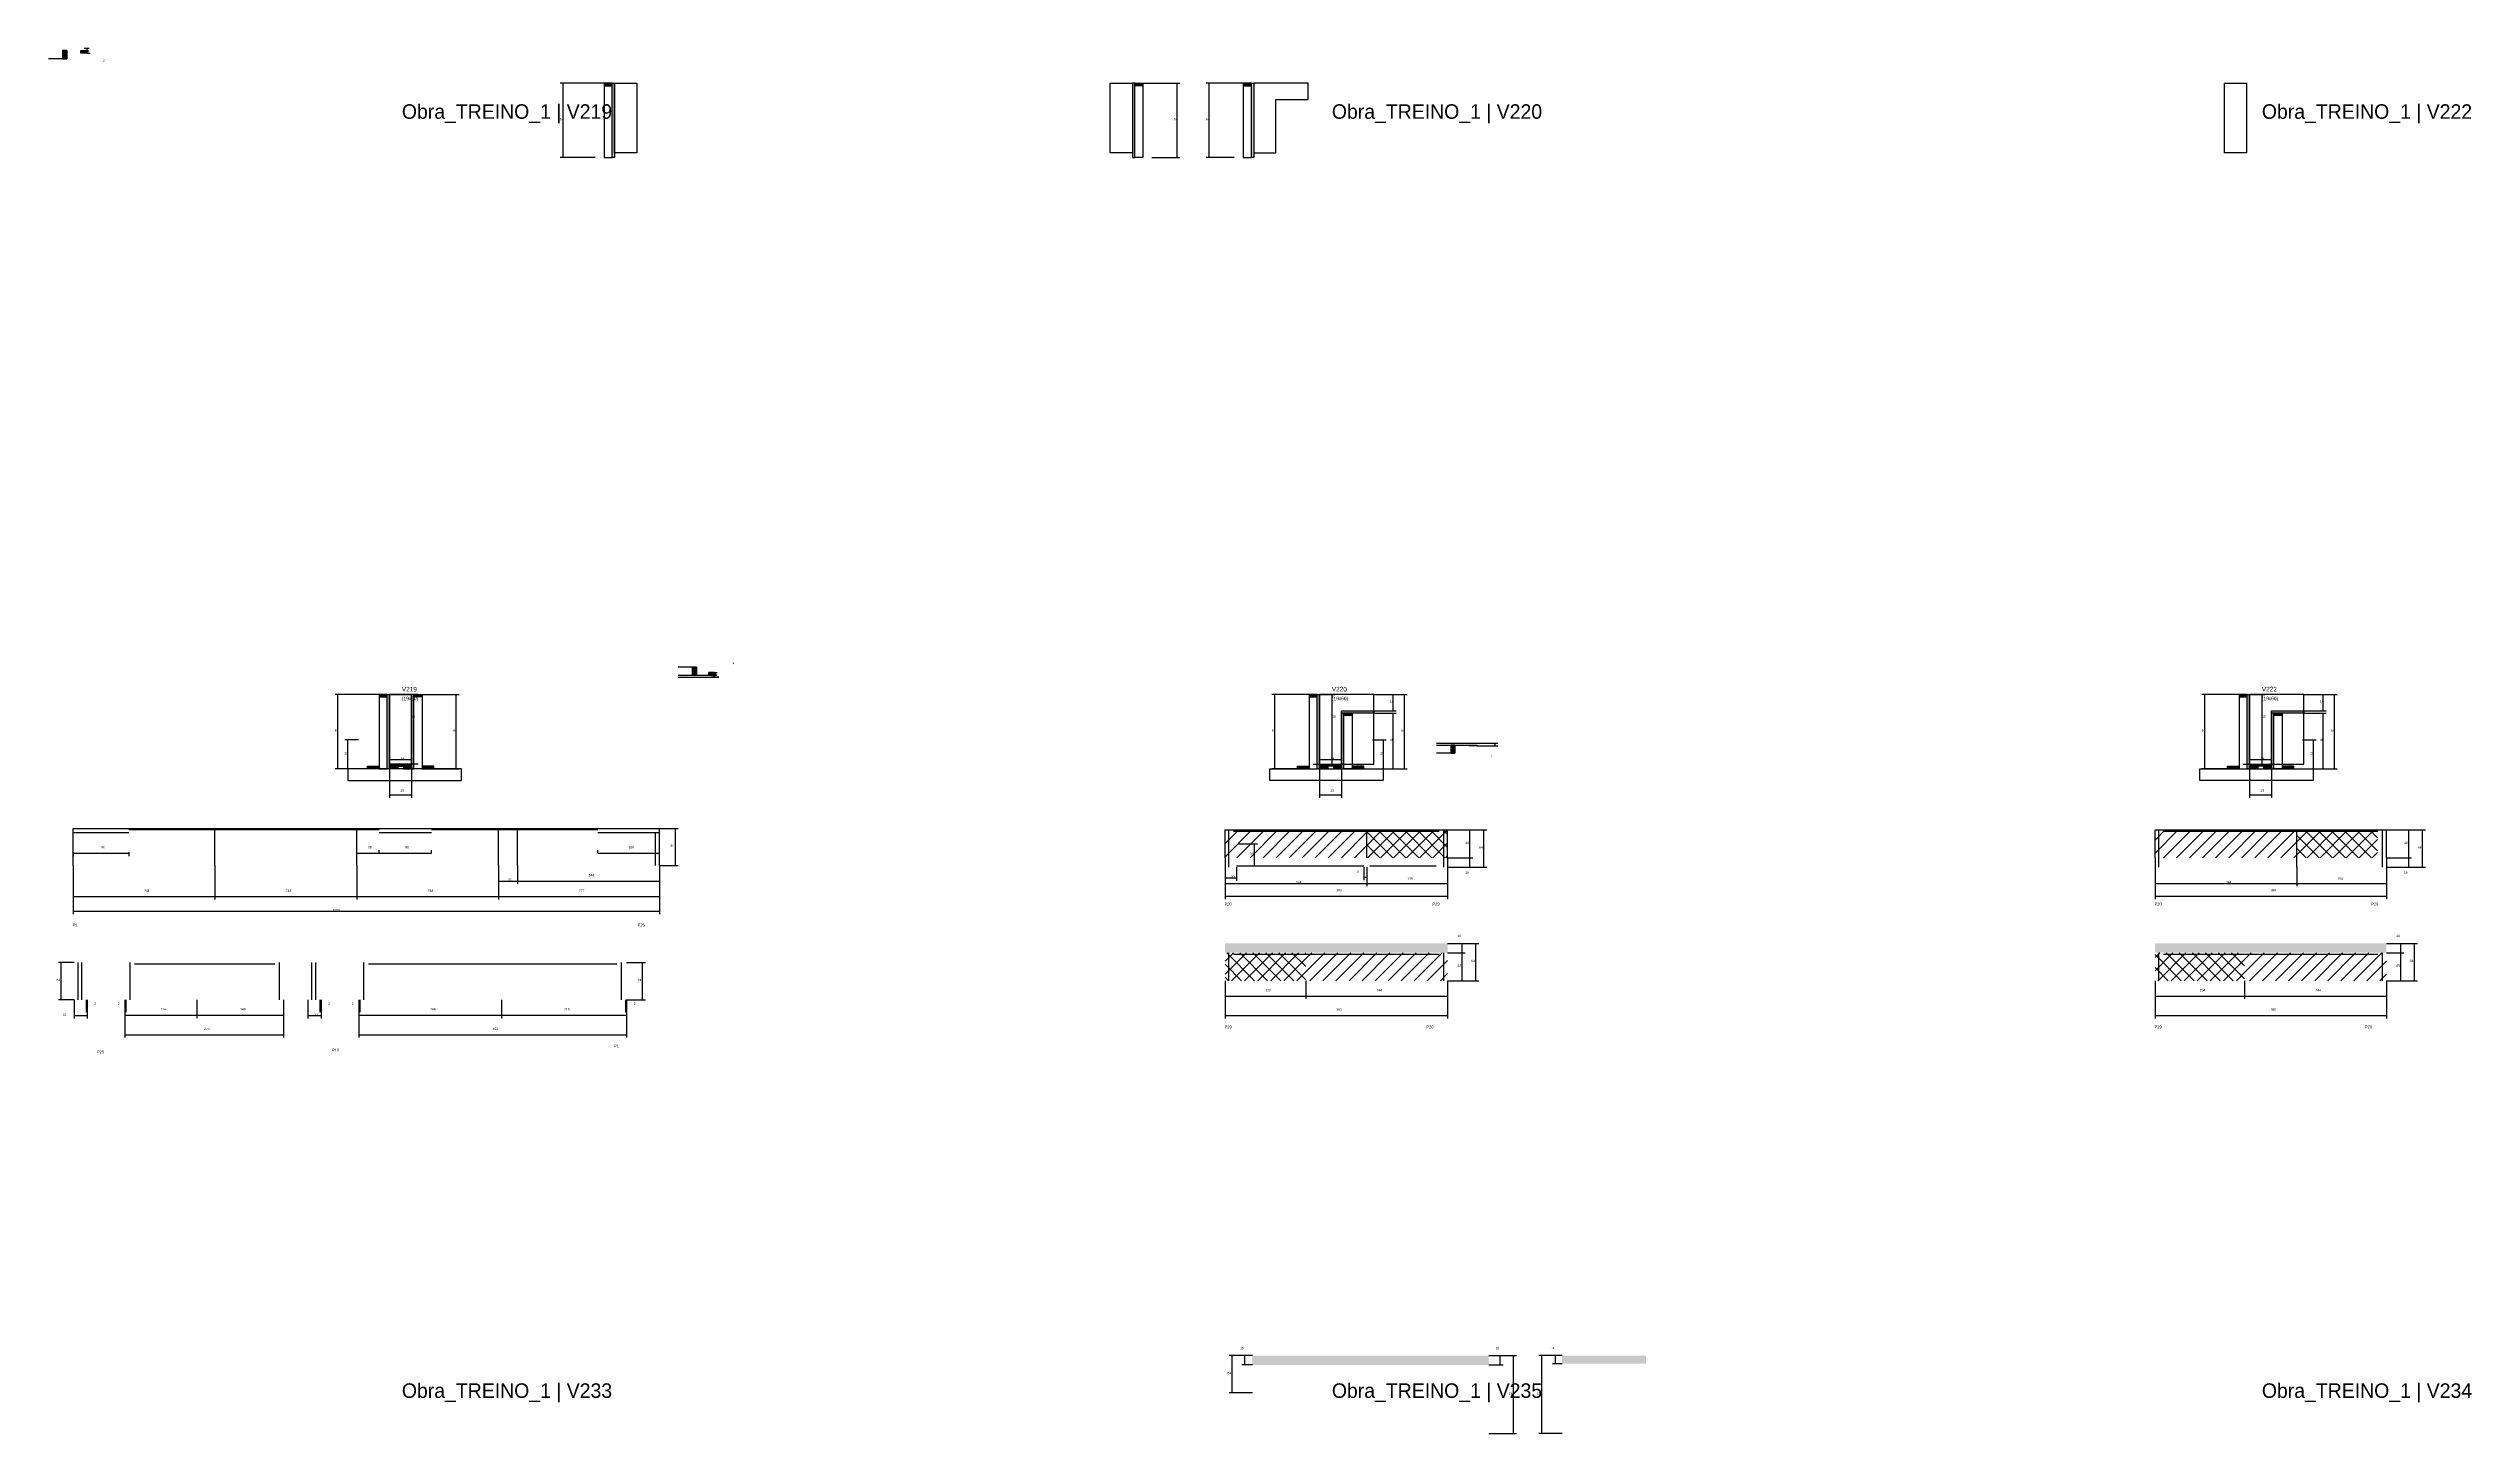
# Model space of a CAD drawing. Header units: metres. Extents: x -65046 to 21926, y -45195 to 1016.
# Drawn here: x 2592 to 6761, y -16671 to -14289 of the extents above; entities that cross this region are included whole.
import ezdxf

# ---------------------------------------------------------------- set-up
doc = ezdxf.new("R2010")
doc.units = ezdxf.units.M
for name, color, linetype in [('CONCRETO', 251, 'Continuous'), ('COTA', 241, 'Continuous'), ('Hachura', 253, 'Continuous'), ('LABEL_ID', 3, 'Continuous'), ('Madeira', 126, 'Continuous'), ('NOMENCLATURA', 7, 'Continuous'), ('Painéis', 200, 'Continuous'), ('REAPROVEITAMENTO', 251, 'Continuous'), ('SARR_2.2x7', 40, 'Continuous'), ('Texto Seção', 7, 'Continuous')]:
    doc.layers.add(name, color=color, linetype=linetype)

msp = doc.modelspace()

# ---------------------------------------------------------------- hatches: boundary and pattern name
at = {"layer": 'COTA'}
h = msp.add_hatch(dxfattribs=at)
h.set_pattern_fill('AR-CONC', scale=0.03)
h.paths.add_polyline_path([(4999.2, -15844.4), (4999.2, -15828.4), (4999.2, -15828.4), (4616.2, -15828.4), (4616.2, -15828.4), (4616.2, -15844.4), (4616.2, -15844.4), (4999.2, -15844.4)])
h = msp.add_hatch(dxfattribs=at)
h.set_pattern_fill('AR-CONC', scale=0.03)
h.paths.add_polyline_path([(6614.2, -15844.4), (6614.2, -15828.4), (6614.2, -15828.4), (6216.2, -15828.4), (6216.2, -15828.4), (6216.2, -15844.4), (6216.2, -15844.4), (6614.2, -15844.4)])
h = msp.add_hatch(dxfattribs=at)
h.set_pattern_fill('AR-CONC', scale=0.03)
h.paths.add_polyline_path([(5069.8, -16553.3), (5069.8, -16537.3), (5069.8, -16537.3), (4663.3, -16537.3), (4663.3, -16537.3), (4663.3, -16553.3), (4663.3, -16553.3), (5069.8, -16553.3)])
h = msp.add_hatch(dxfattribs=at)
h.set_pattern_fill('AR-CONC', scale=0.03)
h.paths.add_polyline_path([(5340.2, -16551.3), (5340.2, -16537.3), (5340.2, -16537.3), (5196.2, -16537.3), (5196.2, -16537.3), (5196.2, -16551.3), (5196.2, -16551.3), (5340.2, -16551.3)])
at = {"layer": 'Hachura'}
h = msp.add_hatch(dxfattribs=at)
h.set_pattern_fill('ANSI31', scale=0.5)
h.paths.add_polyline_path([(2623.4, -14292.6), (2616.4, -14292.6), (2616.4, -14306.6), (2623.4, -14306.6)])
h = msp.add_hatch(dxfattribs=at)
h.set_pattern_fill('ANSI31', scale=0.5)
h.paths.add_polyline_path([(2660.4, -14292.6), (2658.6, -14297), (2658.6, -14297), (2647.8, -14297), (2647.8, -14297), (2647.8, -14292.6), (2647.8, -14292.6), (2660.4, -14292.6)])
h = msp.add_hatch(dxfattribs=at)
h.set_pattern_fill('ANSI31', scale=0.5)
h.paths.add_polyline_path([(3562, -14353), (3562, -14348.6), (3562, -14348.6), (3548, -14348.6), (3548, -14348.6), (3548, -14353), (3548, -14353), (3562, -14353)])
h = msp.add_hatch(color=8, dxfattribs=at)
h.dxf.hatch_style = 1
h.paths.add_polyline_path([(3562, -14348.6), (3566, -14348.6), (3566, -14348.6), (3566, -14476.6), (3566, -14476.6), (3562, -14476.6), (3562, -14476.6), (3562, -14348.6)])
h = msp.add_hatch(color=8, dxfattribs=at)
h.dxf.hatch_style = 1
h.paths.add_polyline_path([(4460.8, -14348.6), (4456.8, -14348.6), (4456.8, -14348.6), (4456.8, -14476.6), (4456.8, -14476.6), (4460.8, -14476.6), (4460.8, -14476.6), (4460.8, -14348.6)])
h = msp.add_hatch(dxfattribs=at)
h.set_pattern_fill('ANSI31', scale=0.5)
h.paths.add_polyline_path([(4460.8, -14353), (4460.8, -14348.6), (4460.8, -14348.6), (4474.8, -14348.6), (4474.8, -14348.6), (4474.8, -14353), (4474.8, -14353), (4460.8, -14353)])
h = msp.add_hatch(dxfattribs=at)
h.set_pattern_fill('ANSI31', scale=0.5)
h.paths.add_polyline_path([(4661.7, -14353), (4661.7, -14348.6), (4661.7, -14348.6), (4647.7, -14348.6), (4647.7, -14348.6), (4647.7, -14353), (4647.7, -14353), (4661.7, -14353)])
h = msp.add_hatch(color=8, dxfattribs=at)
h.dxf.hatch_style = 1
h.paths.add_polyline_path([(4661.7, -14348.6), (4665.7, -14348.6), (4665.7, -14348.6), (4665.7, -14476.6), (4665.7, -14476.6), (4661.7, -14476.6), (4661.7, -14476.6), (4661.7, -14348.6)])
h = msp.add_hatch(dxfattribs=at)
h.set_pattern_fill('ANSI31', scale=0.5)
h.paths.add_polyline_path([(3706.8, -15366.9), (3699.8, -15366.9), (3699.8, -15352.9), (3706.8, -15352.9)])
h = msp.add_hatch(dxfattribs=at)
h.set_pattern_fill('ANSI31', scale=0.5)
h.paths.add_polyline_path([(3741.8, -15366.9), (3737.6, -15362.5), (3737.6, -15362.5), (3727.7, -15362.5), (3727.7, -15362.5), (3727.7, -15366.9), (3727.7, -15366.9), (3741.8, -15366.9)])
h = msp.add_hatch(dxfattribs=at)
h.set_pattern_fill('ANSI31', scale=0.5)
h.paths.add_polyline_path([(3174.8, -15404.4), (3174.8, -15400), (3174.8, -15400), (3160.8, -15400), (3160.8, -15400), (3160.8, -15404.4), (3160.8, -15404.4), (3174.8, -15404.4)])
h = msp.add_hatch(color=8, dxfattribs=at)
h.dxf.hatch_style = 1
h.paths.add_polyline_path([(3174.8, -15400), (3178.8, -15400), (3178.8, -15400), (3178.8, -15528), (3178.8, -15528), (3174.8, -15528), (3174.8, -15528), (3174.8, -15400)])
h = msp.add_hatch(color=8, dxfattribs=at)
h.dxf.hatch_style = 1
h.paths.add_polyline_path([(3220.8, -15400), (3216.8, -15400), (3216.8, -15400), (3216.8, -15528), (3216.8, -15528), (3220.8, -15528), (3220.8, -15528), (3220.8, -15400)])
h = msp.add_hatch(dxfattribs=at)
h.set_pattern_fill('ANSI31', scale=0.5)
h.paths.add_polyline_path([(3220.8, -15404.4), (3220.8, -15400), (3220.8, -15400), (3234.8, -15400), (3234.8, -15400), (3234.8, -15404.4), (3234.8, -15404.4), (3220.8, -15404.4)])
h = msp.add_hatch(dxfattribs=at)
h.set_pattern_fill('ANSI31', scale=0.5)
h.paths.add_polyline_path([(4774.8, -15404.4), (4774.8, -15400), (4774.8, -15400), (4760.8, -15400), (4760.8, -15400), (4760.8, -15404.4), (4760.8, -15404.4), (4774.8, -15404.4)])
h = msp.add_hatch(color=8, dxfattribs=at)
h.dxf.hatch_style = 1
h.paths.add_polyline_path([(4774.8, -15400), (4778.8, -15400), (4778.8, -15400), (4778.8, -15528), (4778.8, -15528), (4774.8, -15528), (4774.8, -15528), (4774.8, -15400)])
h = msp.add_hatch(dxfattribs=at)
h.set_pattern_fill('ANSI31', scale=0.5)
h.paths.add_polyline_path([(6374.8, -15404.4), (6374.8, -15400), (6374.8, -15400), (6360.8, -15400), (6360.8, -15400), (6360.8, -15404.4), (6360.8, -15404.4), (6374.8, -15404.4)])
h = msp.add_hatch(color=8, dxfattribs=at)
h.dxf.hatch_style = 1
h.paths.add_polyline_path([(6374.8, -15400), (6378.8, -15400), (6378.8, -15400), (6378.8, -15528), (6378.8, -15528), (6374.8, -15528), (6374.8, -15528), (6374.8, -15400)])
h = msp.add_hatch(color=8, dxfattribs=at)
h.dxf.hatch_style = 1
h.paths.add_polyline_path([(4820.8, -15428), (4816.8, -15428), (4816.8, -15428), (4816.8, -15528), (4816.8, -15528), (4820.8, -15528), (4820.8, -15528), (4820.8, -15428)])
h = msp.add_hatch(color=8, dxfattribs=at)
h.dxf.hatch_style = 1
h.paths.add_polyline_path([(4816.8, -15432), (4816.8, -15428), (4816.8, -15428), (4872.4, -15428), (4872.4, -15428), (4872.4, -15432), (4872.4, -15432), (4816.8, -15432)])
h = msp.add_hatch(dxfattribs=at)
h.set_pattern_fill('ANSI31', scale=0.5)
h.paths.add_polyline_path([(4820.8, -15436.4), (4820.8, -15432), (4820.8, -15432), (4834.8, -15432), (4834.8, -15432), (4834.8, -15436.4), (4834.8, -15436.4), (4820.8, -15436.4)])
h = msp.add_hatch(color=8, dxfattribs=at)
h.dxf.hatch_style = 1
h.paths.add_polyline_path([(6420.8, -15428), (6416.8, -15428), (6416.8, -15428), (6416.8, -15528), (6416.8, -15528), (6420.8, -15528), (6420.8, -15528), (6420.8, -15428)])
h = msp.add_hatch(color=8, dxfattribs=at)
h.dxf.hatch_style = 1
h.paths.add_polyline_path([(6416.8, -15432), (6416.8, -15428), (6416.8, -15428), (6472.4, -15428), (6472.4, -15428), (6472.4, -15432), (6472.4, -15432), (6416.8, -15432)])
h = msp.add_hatch(dxfattribs=at)
h.set_pattern_fill('ANSI31', scale=0.5)
h.paths.add_polyline_path([(6420.8, -15436.4), (6420.8, -15432), (6420.8, -15432), (6434.8, -15432), (6434.8, -15432), (6434.8, -15436.4), (6434.8, -15436.4), (6420.8, -15436.4)])
h = msp.add_hatch(dxfattribs=at)
h.set_pattern_fill('ANSI31', scale=0.5)
h.paths.add_polyline_path([(5011.5, -15487.3), (5004.5, -15487.3), (5004.5, -15501.3), (5011.5, -15501.3)])
h = msp.add_hatch(dxfattribs=at)
h.set_pattern_fill('ANSI31', scale=0.5)
h.paths.add_polyline_path([(5035.9, -15487.3), (5035.9, -15488.7), (5035.9, -15488.7), (5049.8, -15488.7), (5049.8, -15488.7), (5049.8, -15487.3), (5049.8, -15487.3), (5035.9, -15487.3)])
h = msp.add_hatch(dxfattribs=at)
h.set_pattern_fill('ANSI31', scale=0.5)
h.paths.add_polyline_path([(3140.8, -15528), (3140.8, -15523.6), (3140.8, -15523.6), (3160.8, -15523.6), (3160.8, -15523.6), (3160.8, -15528), (3160.8, -15528), (3140.8, -15528)])
h = msp.add_hatch(color=8, dxfattribs=at)
h.dxf.hatch_style = 1
h.paths.add_polyline_path([(3216.8, -15523.6), (3216.8, -15520), (3216.8, -15520), (3178.8, -15520), (3178.8, -15520), (3178.8, -15523.6), (3178.8, -15523.6), (3216.8, -15523.6)])
h = msp.add_hatch(dxfattribs=at)
h.set_pattern_fill('ANSI31', scale=0.5)
h.paths.add_polyline_path([(3178.8, -15528), (3178.8, -15523.6), (3178.8, -15523.6), (3192.8, -15523.6), (3192.8, -15523.6), (3192.8, -15528), (3192.8, -15528), (3178.8, -15528)])
h = msp.add_hatch(dxfattribs=at)
h.set_pattern_fill('ANSI31', scale=0.5)
h.paths.add_polyline_path([(3216.8, -15528), (3216.8, -15523.6), (3216.8, -15523.6), (3202.8, -15523.6), (3202.8, -15523.6), (3202.8, -15528), (3202.8, -15528), (3216.8, -15528)])
h = msp.add_hatch(dxfattribs=at)
h.set_pattern_fill('ANSI31', scale=0.5)
h.paths.add_polyline_path([(3254.8, -15528), (3254.8, -15523.6), (3254.8, -15523.6), (3234.8, -15523.6), (3234.8, -15523.6), (3234.8, -15528), (3234.8, -15528), (3254.8, -15528)])
h = msp.add_hatch(dxfattribs=at)
h.set_pattern_fill('ANSI31', scale=0.5)
h.paths.add_polyline_path([(4740.8, -15528), (4740.8, -15523.6), (4740.8, -15523.6), (4760.8, -15523.6), (4760.8, -15523.6), (4760.8, -15528), (4760.8, -15528), (4740.8, -15528)])
h = msp.add_hatch(color=8, dxfattribs=at)
h.dxf.hatch_style = 1
h.paths.add_polyline_path([(4778.8, -15523.6), (4778.8, -15520), (4778.8, -15520), (4816.8, -15520), (4816.8, -15520), (4816.8, -15523.6), (4816.8, -15523.6), (4778.8, -15523.6)])
h = msp.add_hatch(dxfattribs=at)
h.set_pattern_fill('ANSI31', scale=0.5)
h.paths.add_polyline_path([(4778.8, -15528), (4778.8, -15523.6), (4778.8, -15523.6), (4792.8, -15523.6), (4792.8, -15523.6), (4792.8, -15528), (4792.8, -15528), (4778.8, -15528)])
h = msp.add_hatch(dxfattribs=at)
h.set_pattern_fill('ANSI31', scale=0.5)
h.paths.add_polyline_path([(4816.8, -15528), (4816.8, -15523.6), (4816.8, -15523.6), (4802.8, -15523.6), (4802.8, -15523.6), (4802.8, -15528), (4802.8, -15528), (4816.8, -15528)])
h = msp.add_hatch(dxfattribs=at)
h.set_pattern_fill('ANSI31', scale=0.5)
h.paths.add_polyline_path([(4854.8, -15528), (4854.8, -15523.6), (4854.8, -15523.6), (4834.8, -15523.6), (4834.8, -15523.6), (4834.8, -15528), (4834.8, -15528), (4854.8, -15528)])
h = msp.add_hatch(dxfattribs=at)
h.set_pattern_fill('ANSI31', scale=0.5)
h.paths.add_polyline_path([(6340.8, -15528), (6340.8, -15523.6), (6340.8, -15523.6), (6360.8, -15523.6), (6360.8, -15523.6), (6360.8, -15528), (6360.8, -15528), (6340.8, -15528)])
h = msp.add_hatch(color=8, dxfattribs=at)
h.dxf.hatch_style = 1
h.paths.add_polyline_path([(6378.8, -15523.6), (6378.8, -15520), (6378.8, -15520), (6416.8, -15520), (6416.8, -15520), (6416.8, -15523.6), (6416.8, -15523.6), (6378.8, -15523.6)])
h = msp.add_hatch(dxfattribs=at)
h.set_pattern_fill('ANSI31', scale=0.5)
h.paths.add_polyline_path([(6378.8, -15528), (6378.8, -15523.6), (6378.8, -15523.6), (6392.8, -15523.6), (6392.8, -15523.6), (6392.8, -15528), (6392.8, -15528), (6378.8, -15528)])
h = msp.add_hatch(dxfattribs=at)
h.set_pattern_fill('ANSI31', scale=0.5)
h.paths.add_polyline_path([(6416.8, -15528), (6416.8, -15523.6), (6416.8, -15523.6), (6402.8, -15523.6), (6402.8, -15523.6), (6402.8, -15528), (6402.8, -15528), (6416.8, -15528)])
h = msp.add_hatch(dxfattribs=at)
h.set_pattern_fill('ANSI31', scale=0.5)
h.paths.add_polyline_path([(6454.8, -15528), (6454.8, -15523.6), (6454.8, -15523.6), (6434.8, -15523.6), (6434.8, -15523.6), (6434.8, -15528), (6434.8, -15528), (6454.8, -15528)])
at = {"layer": 'REAPROVEITAMENTO'}
h = msp.add_hatch(dxfattribs=at)
h.set_pattern_fill('ANSI31', scale=5)
h.paths.add_polyline_path([(4860.2, -15633.1), (4616.2, -15633.1), (4616.2, -15633.1), (4616.2, -15681.1), (4616.2, -15681.1), (4860.2, -15681.1), (4860.2, -15681.1), (4860.2, -15633.1)])
h = msp.add_hatch(dxfattribs=at)
h.set_pattern_fill('ANSI37', scale=5)
h.paths.add_polyline_path([(4999.2, -15633.1), (4860.2, -15633.1), (4860.2, -15633.1), (4860.2, -15681.1), (4860.2, -15681.1), (4999.2, -15681.1), (4999.2, -15681.1), (4999.2, -15633.1)])
h = msp.add_hatch(dxfattribs=at)
h.set_pattern_fill('ANSI31', scale=5)
h.paths.add_polyline_path([(6460.2, -15633.1), (6216.2, -15633.1), (6216.2, -15633.1), (6216.2, -15681.1), (6216.2, -15681.1), (6460.2, -15681.1), (6460.2, -15681.1), (6460.2, -15633.1)])
h = msp.add_hatch(dxfattribs=at)
h.set_pattern_fill('ANSI37', scale=5)
h.paths.add_polyline_path([(6599.2, -15633.1), (6460.2, -15633.1), (6460.2, -15633.1), (6460.2, -15681.1), (6460.2, -15681.1), (6599.2, -15681.1), (6599.2, -15681.1), (6599.2, -15633.1)])
h = msp.add_hatch(dxfattribs=at)
h.set_pattern_fill('ANSI37', scale=5)
h.paths.add_polyline_path([(4616.2, -15892.4), (4755.2, -15892.4), (4755.2, -15892.4), (4755.2, -15844.4), (4755.2, -15844.4), (4616.2, -15844.4), (4616.2, -15844.4), (4616.2, -15892.4)])
h = msp.add_hatch(dxfattribs=at)
h.set_pattern_fill('ANSI31', scale=5)
h.paths.add_polyline_path([(4755.2, -15892.4), (4999.2, -15892.4), (4999.2, -15892.4), (4999.2, -15844.4), (4999.2, -15844.4), (4755.2, -15844.4), (4755.2, -15844.4), (4755.2, -15892.4)])
h = msp.add_hatch(dxfattribs=at)
h.set_pattern_fill('ANSI37', scale=5)
h.paths.add_polyline_path([(6216.2, -15892.4), (6370.2, -15892.4), (6370.2, -15892.4), (6370.2, -15844.4), (6370.2, -15844.4), (6216.2, -15844.4), (6216.2, -15844.4), (6216.2, -15892.4)])
h = msp.add_hatch(dxfattribs=at)
h.set_pattern_fill('ANSI31', scale=5)
h.paths.add_polyline_path([(6370.2, -15892.4), (6614.2, -15892.4), (6614.2, -15892.4), (6614.2, -15844.4), (6614.2, -15844.4), (6370.2, -15844.4), (6370.2, -15844.4), (6370.2, -15892.4)])

# ---------------------------------------------------------------- linework, layer by layer
at = {"layer": 'CONCRETO'}
for points in [[(3566, -14348.6), (3566, -14348.6), (3604, -14348.6), (3604, -14376.6), (3604, -14376.6), (3604, -14468.6), (3566, -14468.6), (3566, -14348.6)], [(4418.8, -14348.6), (4418.8, -14348.6), (4456.8, -14348.6), (4456.8, -14376.6), (4456.8, -14376.6), (4456.8, -14468.6), (4418.8, -14468.6), (4418.8, -14348.6)], [(4759.3, -14376.6), (4759.3, -14348.6), (4665.7, -14348.6), (4665.7, -14376.6), (4665.7, -14376.6), (4665.7, -14468.6), (4703.7, -14468.6), (4703.7, -14376.6)], [(6335.7, -14348.5), (6335.7, -14348.5), (6373.7, -14348.5), (6373.7, -14376.5), (6373.7, -14376.5), (6373.7, -14468.5), (6335.7, -14468.5), (6335.7, -14348.5)], [(3178.8, -15400), (3178.8, -15400), (3216.8, -15400), (3216.8, -15428), (3216.8, -15428), (3216.8, -15520), (3178.8, -15520), (3178.8, -15400)], [(3178.8, -15520), (3216.8, -15520), (3216.8, -15400), (3178.8, -15400)], [(4872.4, -15428), (4872.4, -15400), (4778.8, -15400), (4778.8, -15428), (4778.8, -15428), (4778.8, -15520), (4816.8, -15520), (4816.8, -15428)], [(4778.8, -15520), (4872.4, -15520), (4872.4, -15400), (4778.8, -15400)], [(6472.4, -15428), (6472.4, -15400), (6378.8, -15400), (6378.8, -15428), (6378.8, -15428), (6378.8, -15520), (6416.8, -15520), (6416.8, -15428)], [(6378.8, -15520), (6472.4, -15520), (6472.4, -15400), (6378.8, -15400)]]:
    msp.add_lwpolyline(points, close=True, dxfattribs=at)
at = {"layer": 'COTA'}
for p, q in [((2661.8, -14289), (2653.6, -14289)), ((2658.6, -14297), (2658.6, -14289)), ((2658.6, -14297), (2663.6, -14297)), ((3548, -14348.6), (3472.3, -14348.6)), ((3477.3, -14476.6), (3477.3, -14348.6)), ((4474.8, -14348.6), (4538.7, -14348.6)), ((4533.7, -14476.6), (4533.7, -14348.6)), ((4647.7, -14348.6), (4583.8, -14348.6)), ((4588.8, -14476.6), (4588.8, -14348.6)), ((3532.4, -14476.6), (3472.3, -14476.6)), ((4490.4, -14476.6), (4538.7, -14476.6)), ((4632.1, -14476.6), (4583.8, -14476.6)), ((3745.2, -15370.5), (3732.6, -15370.5)), ((3737.6, -15370.5), (3737.6, -15362.5)), ((3737.6, -15362.5), (3742.6, -15362.5)), ((3160.8, -15400), (3085.1, -15400)), ((3090.1, -15528), (3090.1, -15400)), ((3227.8, -15400), (3211.3, -15400)), ((3216.3, -15520), (3216.3, -15400)), ((3234.8, -15400), (3298.6, -15400)), ((3293.6, -15528), (3293.6, -15400)), ((4760.8, -15400), (4697, -15400)), ((4702, -15528), (4702, -15400)), ((4767.8, -15400), (4805.4, -15400)), ((4800.4, -15520), (4800.4, -15400)), ((4872.4, -15400), (4929.8, -15400)), ((4872.4, -15400), (4910.5, -15400)), ((4905.5, -15428), (4905.5, -15400)), ((4924.8, -15528), (4924.8, -15400)), ((6360.8, -15400), (6297, -15400)), ((6302, -15528), (6302, -15400)), ((6367.8, -15400), (6405.4, -15400)), ((6400.4, -15520), (6400.4, -15400)), ((6472.4, -15400), (6529.8, -15400)), ((6472.4, -15400), (6510.5, -15400)), ((6505.5, -15428), (6505.5, -15400)), ((6524.8, -15528), (6524.8, -15400)), ((4872.4, -15428), (4910.5, -15428)), ((4872.4, -15432), (4910.5, -15432)), ((4905.5, -15528), (4905.5, -15432)), ((6472.4, -15428), (6510.5, -15428)), ((6472.4, -15432), (6510.5, -15432)), ((6505.5, -15528), (6505.5, -15432)), ((3125.5, -15478.1), (3101.9, -15478.1)), ((3106.9, -15528), (3106.9, -15478.1)), ((3178.8, -15528), (3178.8, -15507)), ((3216.8, -15528), (3216.8, -15507)), ((4778.8, -15528), (4778.8, -15507)), ((4816.8, -15528), (4816.8, -15507)), ((4870.1, -15478.1), (4893.7, -15478.1)), ((4888.7, -15528), (4888.7, -15478.1)), ((5049.3, -15483.7), (5085.7, -15483.7)), ((5049.3, -15488.7), (5085.7, -15488.7)), ((5080.7, -15488.7), (5080.7, -15483.7)), ((6378.8, -15528), (6378.8, -15507)), ((6416.8, -15528), (6416.8, -15507)), ((6470.1, -15478.1), (6493.7, -15478.1)), ((6488.7, -15528), (6488.7, -15478.1)), ((3145.2, -15528), (3085.1, -15528)), ((3125.5, -15528), (3101.9, -15528)), ((3178.8, -15512), (3216.8, -15512)), ((3178.8, -15528), (3178.8, -15577.8)), ((3227.8, -15520), (3211.3, -15520)), ((3216.8, -15528), (3216.8, -15577.8)), ((3250.4, -15528), (3298.6, -15528)), ((4745.2, -15528), (4697, -15528)), ((4767.8, -15520), (4805.4, -15520)), ((4778.8, -15512), (4816.8, -15512)), ((4778.8, -15528), (4778.8, -15577.8)), ((4816.8, -15528), (4816.8, -15577.8)), ((4850.4, -15528), (4929.8, -15528)), ((4850.4, -15528), (4910.5, -15528)), ((4870.1, -15528), (4893.7, -15528)), ((6345.2, -15528), (6297, -15528)), ((6367.8, -15520), (6405.4, -15520)), ((6378.8, -15512), (6416.8, -15512)), ((6378.8, -15528), (6378.8, -15577.8)), ((6416.8, -15528), (6416.8, -15577.8)), ((6450.4, -15528), (6529.8, -15528)), ((6450.4, -15528), (6510.5, -15528)), ((6470.1, -15528), (6493.7, -15528)), ((3178.8, -15572.8), (3216.8, -15572.8)), ((4778.8, -15572.8), (4816.8, -15572.8)), ((6378.8, -15572.8), (6416.8, -15572.8)), ((2634.5, -15694.4), (2634.5, -15778)), ((2634.5, -15694.4), (2634.5, -15752.6)), ((2878.5, -15694.4), (2878.5, -15752.6)), ((2878.5, -15694.4), (2878.5, -15752.6)), ((3122.5, -15694.4), (3122.5, -15752.6)), ((3122.5, -15694.4), (3122.5, -15752.6)), ((3366.5, -15694.4), (3366.5, -15752.6)), ((3366.5, -15694.4), (3366.5, -15752.6)), ((3643.2, -15694.4), (3643.2, -15752.6)), ((3643.2, -15694.4), (3643.2, -15778)), ((4616.2, -15681.1), (4616.2, -15730.1)), ((4616.2, -15681.1), (4616.2, -15752.1)), ((4860.2, -15697.1), (4860.2, -15730.1)), ((4860.2, -15697.1), (4860.2, -15730.1)), ((4999.2, -15681.1), (4999.2, -15730.1)), ((4999.2, -15681.1), (4999.2, -15752.1)), ((6216.2, -15681.1), (6216.2, -15730.1)), ((6216.2, -15681.1), (6216.2, -15752.1)), ((6460.2, -15697.1), (6460.2, -15730.1)), ((6460.2, -15697.1), (6460.2, -15730.1)), ((6614.2, -15681.1), (6614.2, -15730.1)), ((6614.2, -15681.1), (6614.2, -15752.1)), ((2634.5, -15747.6), (2878.5, -15747.6)), ((2878.5, -15747.6), (3122.5, -15747.6)), ((3122.5, -15747.6), (3366.5, -15747.6)), ((3366.5, -15747.6), (3643.2, -15747.6)), ((4616.2, -15725.1), (4860.2, -15725.1)), ((4616.2, -15747.1), (4999.2, -15747.1)), ((4860.2, -15725.1), (4999.2, -15725.1)), ((6216.2, -15725.1), (6460.2, -15725.1)), ((6216.2, -15747.1), (6614.2, -15747.1)), ((6460.2, -15725.1), (6614.2, -15725.1)), ((2634.5, -15773), (3643.2, -15773)), ((4616.2, -15892.4), (4616.2, -15923.9)), ((4616.2, -15892.4), (4616.2, -15957.5)), ((4616.2, -15918.9), (4755.2, -15918.9)), ((4755.2, -15892.4), (4755.2, -15923.9)), ((4755.2, -15892.4), (4755.2, -15923.9)), ((4755.2, -15918.9), (4999.2, -15918.9)), ((4999.2, -15892.4), (4999.2, -15923.9)), ((4999.2, -15892.4), (4999.2, -15957.5)), ((6216.2, -15892.4), (6216.2, -15923.9)), ((6216.2, -15892.4), (6216.2, -15957.5)), ((6216.2, -15918.9), (6370.2, -15918.9)), ((6370.2, -15892.4), (6370.2, -15923.9)), ((6370.2, -15892.4), (6370.2, -15923.9)), ((6370.2, -15918.9), (6614.2, -15918.9)), ((6614.2, -15892.4), (6614.2, -15923.9)), ((6614.2, -15892.4), (6614.2, -15957.5)), ((2656.7, -15925.2), (2656.7, -15946.8)), ((2656.7, -15941.8), (2658.7, -15941.8)), ((2658.7, -15925.2), (2658.7, -15946.8)), ((2723.3, -15925.2), (2723.3, -15956.7)), ((2723.3, -15925.2), (2723.3, -15990.3)), ((2723.3, -15925.2), (2723.3, -15946.8)), ((2723.3, -15941.8), (2725.3, -15941.8)), ((2723.3, -15951.7), (2847.3, -15951.7)), ((2725.3, -15925.2), (2725.3, -15946.8)), ((2847.3, -15925.2), (2847.3, -15956.7)), ((2847.3, -15925.2), (2847.3, -15956.7)), ((2847.3, -15951.7), (2996.3, -15951.7)), ((2996.3, -15925.2), (2996.3, -15956.7)), ((2996.3, -15925.2), (2996.3, -15990.3)), ((3059.1, -15925.2), (3059.1, -15946.8)), ((3059.1, -15941.8), (3061.1, -15941.8)), ((3061.1, -15925.2), (3061.1, -15946.8)), ((3125.7, -15925.2), (3125.7, -15956.7)), ((3125.7, -15925.2), (3125.7, -15990.3)), ((3125.7, -15925.2), (3125.7, -15946.8)), ((3125.7, -15941.8), (3127.7, -15941.8)), ((3125.7, -15951.7), (3371.7, -15951.7)), ((3127.7, -15925.2), (3127.7, -15946.8)), ((3371.7, -15925.2), (3371.7, -15956.7)), ((3371.7, -15925.2), (3371.7, -15956.7)), ((3371.7, -15951.7), (3586.7, -15951.7)), ((3584.7, -15925.2), (3584.7, -15946.8)), ((3584.7, -15941.8), (3586.7, -15941.8)), ((3586.7, -15925.2), (3586.7, -15956.7)), ((3586.7, -15925.2), (3586.7, -15990.3)), ((3586.7, -15925.2), (3586.7, -15946.8)), ((4616.2, -15952.5), (4999.2, -15952.5)), ((6216.2, -15952.5), (6614.2, -15952.5)), ((2723.3, -15985.3), (2996.3, -15985.3)), ((3125.7, -15985.3), (3586.7, -15985.3)), ((4663.3, -16537.3), (4623.6, -16537.3)), ((4628.6, -16601.3), (4628.6, -16537.3)), ((4663.3, -16537.3), (4645.2, -16537.3)), ((4650.2, -16553.3), (4650.2, -16537.3)), ((4663.3, -16553.3), (4645.2, -16553.3)), ((4663.3, -16601.3), (4623.6, -16601.3))]:
    msp.add_line(p, q, dxfattribs=at)
at = {"layer": 'Madeira'}
for points in [[(2623.4, -14292.6), (2623.4, -14306.6), (2592, -14306.6)], [(3706.8, -15366.9), (3706.8, -15352.9), (3675.4, -15352.9)], [(5011.5, -15487.3), (5011.5, -15501.3), (4980, -15501.3)]]:
    msp.add_lwpolyline(points, dxfattribs=at)
for points in [[(2623.4, -14306.6), (2623.4, -14292.6), (2616.4, -14292.6), (2616.4, -14306.6)], [(2647.8, -14292.6), (2660.4, -14292.6), (2658.6, -14297), (2647.8, -14297)], [(3562, -14353), (3562, -14348.6), (3548, -14348.6), (3548, -14353)], [(3562, -14348.6), (3548, -14348.6), (3548, -14476.6), (3562, -14476.6)], [(4460.8, -14353), (4460.8, -14348.6), (4474.8, -14348.6), (4474.8, -14353)], [(4460.8, -14348.6), (4474.8, -14348.6), (4474.8, -14476.6), (4460.8, -14476.6)], [(4661.7, -14353), (4661.7, -14348.6), (4647.7, -14348.6), (4647.7, -14353)], [(4661.7, -14348.6), (4647.7, -14348.6), (4647.7, -14476.6), (4661.7, -14476.6)], [(3706.8, -15352.9), (3706.8, -15366.9), (3699.8, -15366.9), (3699.8, -15352.9)], [(3727.7, -15366.9), (3741.8, -15366.9), (3737.6, -15362.5), (3727.7, -15362.5)], [(3174.8, -15404.4), (3174.8, -15400), (3160.8, -15400), (3160.8, -15404.4)], [(3174.8, -15400), (3160.8, -15400), (3160.8, -15528), (3174.8, -15528)], [(3220.8, -15404.4), (3220.8, -15400), (3234.8, -15400), (3234.8, -15404.4)], [(3220.8, -15400), (3234.8, -15400), (3234.8, -15528), (3220.8, -15528)], [(4774.8, -15404.4), (4774.8, -15400), (4760.8, -15400), (4760.8, -15404.4)], [(4774.8, -15400), (4760.8, -15400), (4760.8, -15528), (4774.8, -15528)], [(6374.8, -15404.4), (6374.8, -15400), (6360.8, -15400), (6360.8, -15404.4)], [(6374.8, -15400), (6360.8, -15400), (6360.8, -15528), (6374.8, -15528)], [(4820.8, -15436.4), (4820.8, -15432), (4834.8, -15432), (4834.8, -15436.4)], [(4820.8, -15432), (4834.8, -15432), (4834.8, -15528), (4820.8, -15528)], [(6420.8, -15436.4), (6420.8, -15432), (6434.8, -15432), (6434.8, -15436.4)], [(6420.8, -15432), (6434.8, -15432), (6434.8, -15528), (6420.8, -15528)], [(5011.5, -15501.3), (5011.5, -15487.3), (5004.5, -15487.3), (5004.5, -15501.3)], [(5035.9, -15487.3), (5049.8, -15487.3), (5049.8, -15488.7), (5035.9, -15488.7)], [(3107.3, -15548), (3302.5, -15548), (3302.5, -15528), (3107.3, -15528)], [(3140.8, -15528), (3140.8, -15523.6), (3160.8, -15523.6), (3160.8, -15528)], [(3178.8, -15528), (3178.8, -15523.6), (3192.8, -15523.6), (3192.8, -15528)], [(3216.8, -15528), (3216.8, -15523.6), (3202.8, -15523.6), (3202.8, -15528)], [(3254.8, -15528), (3254.8, -15523.6), (3234.8, -15523.6), (3234.8, -15528)], [(4888.3, -15548), (4693.1, -15548), (4693.1, -15528), (4888.3, -15528)], [(4740.8, -15528), (4740.8, -15523.6), (4760.8, -15523.6), (4760.8, -15528)], [(4778.8, -15528), (4778.8, -15523.6), (4792.8, -15523.6), (4792.8, -15528)], [(4816.8, -15528), (4816.8, -15523.6), (4802.8, -15523.6), (4802.8, -15528)], [(4854.8, -15528), (4854.8, -15523.6), (4834.8, -15523.6), (4834.8, -15528)], [(6488.3, -15548), (6293.1, -15548), (6293.1, -15528), (6488.3, -15528)], [(6340.8, -15528), (6340.8, -15523.6), (6360.8, -15523.6), (6360.8, -15528)], [(6378.8, -15528), (6378.8, -15523.6), (6392.8, -15523.6), (6392.8, -15528)], [(6416.8, -15528), (6416.8, -15523.6), (6402.8, -15523.6), (6402.8, -15528)], [(6454.8, -15528), (6454.8, -15523.6), (6434.8, -15523.6), (6434.8, -15528)]]:
    msp.add_lwpolyline(points, close=True, dxfattribs=at)
at = {"layer": 'Painéis'}
for p, q in [((3675.3, -15370.5), (3745.2, -15370.5)), ((3675.4, -15366.9), (3741.8, -15366.9)), ((3178.8, -15528), (3178.8, -15400)), ((3216.8, -15528), (3216.8, -15400)), ((4778.8, -15528), (4778.8, -15400)), ((6378.8, -15528), (6378.8, -15400)), ((4816.8, -15428), (4872.4, -15428)), ((4816.8, -15432), (4816.8, -15428)), ((4816.8, -15528), (4816.8, -15432)), ((4872.4, -15432), (4872.4, -15428)), ((6416.8, -15428), (6472.4, -15428)), ((6416.8, -15432), (6416.8, -15428)), ((6416.8, -15528), (6416.8, -15432)), ((6472.4, -15432), (6472.4, -15428)), ((4980, -15483.7), (5049.8, -15483.7)), ((4980, -15487.3), (5049.8, -15487.3)), ((3178.8, -15520), (3216.8, -15520)), ((3178.8, -15523.6), (3178.8, -15520)), ((3216.8, -15523.6), (3216.8, -15520)), ((4778.8, -15520), (4816.8, -15520)), ((4778.8, -15523.6), (4778.8, -15520)), ((4816.8, -15523.6), (4816.8, -15520)), ((6378.8, -15520), (6416.8, -15520)), ((6378.8, -15523.6), (6378.8, -15520)), ((6416.8, -15523.6), (6416.8, -15520)), ((2634.5, -15630.4), (3643.2, -15630.4)), ((2634.5, -15694.4), (2634.5, -15630.4)), ((2878.5, -15694.4), (2878.5, -15630.4)), ((3122.5, -15694.4), (3122.5, -15630.4)), ((3366.5, -15694.4), (3366.5, -15630.4)), ((3399.2, -15694.4), (3399.2, -15630.4)), ((3643.2, -15694.4), (3643.2, -15630.4)), ((3643.2, -15630.4), (3675.5, -15630.4)), ((3670.5, -15694.4), (3670.5, -15630.4)), ((2634.5, -15671.1), (2634.5, -15678)), ((2634.5, -15673), (2730.5, -15673)), ((2730.5, -15671.1), (2730.5, -15678)), ((3122.5, -15673), (3122.5, -15668)), ((3122.5, -15673), (3161, -15673)), ((3161, -15673), (3161, -15668)), ((3161, -15673), (3161, -15668)), ((3161, -15673), (3251, -15673)), ((3251, -15673), (3251, -15668)), ((3537.2, -15673), (3537.2, -15668)), ((3537.2, -15673), (3643.2, -15673)), ((3643.2, -15673), (3643.2, -15668)), ((4616.2, -15633.1), (4999.2, -15633.1)), ((4616.2, -15681.1), (4616.2, -15633.1)), ((4639.7, -15656.9), (4672.1, -15656.9)), ((4667.1, -15694.9), (4667.1, -15656.9)), ((4860.2, -15681.1), (4860.2, -15633.1)), ((4999.2, -15681.1), (4999.2, -15633.1)), ((4999.2, -15633.1), (5042.6, -15633.1)), ((4999.2, -15633.1), (5066.5, -15633.1)), ((5037.6, -15681.1), (5037.6, -15633.1)), ((5061.5, -15697.1), (5061.5, -15633.1)), ((6216.2, -15633.1), (6614.2, -15633.1)), ((6216.2, -15681.1), (6216.2, -15633.1)), ((6460.2, -15697.1), (6460.2, -15633.1)), ((6614.2, -15681.1), (6614.2, -15633.1)), ((6614.2, -15633.1), (6657.6, -15633.1)), ((6614.2, -15633.1), (6681.5, -15633.1)), ((6652.6, -15681.1), (6652.6, -15633.1)), ((6676.5, -15697.1), (6676.5, -15633.1)), ((3366.5, -15694.4), (3366.5, -15726)), ((3399.2, -15694.4), (3399.2, -15726)), ((3399.2, -15694.4), (3399.2, -15726)), ((3643.2, -15694.4), (3675.5, -15694.4)), ((3643.2, -15694.4), (3643.2, -15726)), ((4616.2, -15697.1), (4616.2, -15720.6)), ((4616.2, -15715.6), (4636.2, -15715.6)), ((4636.2, -15697.1), (4636.2, -15720.6)), ((4639.7, -15694.9), (4672.1, -15694.9)), ((4855.2, -15697.1), (4855.2, -15719.6)), ((4855.2, -15714.6), (4860.2, -15714.6)), ((4860.2, -15697.1), (4860.2, -15719.6)), ((4999.2, -15681.1), (5042.6, -15681.1)), ((4999.2, -15681.1), (5042.6, -15681.1)), ((4999.2, -15697.1), (5042.6, -15697.1)), ((4999.2, -15697.1), (5066.5, -15697.1)), ((5037.6, -15697.1), (5037.6, -15681.1)), ((6614.2, -15681.1), (6657.6, -15681.1)), ((6614.2, -15681.1), (6657.6, -15681.1)), ((6614.2, -15697.1), (6657.6, -15697.1)), ((6614.2, -15697.1), (6681.5, -15697.1)), ((6652.6, -15697.1), (6652.6, -15681.1)), ((3366.5, -15721), (3399.2, -15721)), ((3399.2, -15721), (3643.2, -15721)), ((4999.2, -15828.4), (5029.3, -15828.4)), ((4999.2, -15828.4), (5052.7, -15828.4)), ((5024.3, -15844.4), (5024.3, -15828.4)), ((5047.7, -15892.4), (5047.7, -15828.4)), ((6614.2, -15828.4), (6644.3, -15828.4)), ((6614.2, -15828.4), (6667.7, -15828.4)), ((6639.3, -15844.4), (6639.3, -15828.4)), ((6662.7, -15892.4), (6662.7, -15828.4)), ((2636.2, -15861.2), (2609, -15861.2)), ((2614, -15925.2), (2614, -15861.2)), ((3586.7, -15861.2), (3619.1, -15861.2)), ((3614.1, -15925.2), (3614.1, -15861.2)), ((4999.2, -15844.4), (5029.3, -15844.4)), ((4999.2, -15844.4), (5029.3, -15844.4)), ((5024.3, -15892.4), (5024.3, -15844.4)), ((6614.2, -15844.4), (6644.3, -15844.4)), ((6614.2, -15844.4), (6644.3, -15844.4)), ((6639.3, -15892.4), (6639.3, -15844.4)), ((4999.2, -15892.4), (5029.3, -15892.4)), ((4999.2, -15892.4), (5052.7, -15892.4)), ((6614.2, -15892.4), (6644.3, -15892.4)), ((6614.2, -15892.4), (6667.7, -15892.4)), ((2636.2, -15925.2), (2609, -15925.2)), ((2636.2, -15925.2), (2636.2, -15957.4)), ((2636.2, -15952.4), (2658.7, -15952.4)), ((2658.7, -15925.2), (2658.7, -15957.4)), ((3038.1, -15925.2), (3038.1, -15957.4)), ((3038.1, -15952.4), (3061.1, -15952.4)), ((3061.1, -15925.2), (3061.1, -15957.4)), ((3586.7, -15925.2), (3619.1, -15925.2)), ((5069.8, -16537.3), (5094.8, -16537.3)), ((5069.8, -16537.3), (5117.4, -16537.3)), ((5089.8, -16553.3), (5089.8, -16537.3)), ((5112.4, -16671.3), (5112.4, -16537.3)), ((5196.2, -16537.3), (5156.1, -16537.3)), ((5161.1, -16671.3), (5161.1, -16537.3)), ((5196.2, -16537.3), (5179.6, -16537.3)), ((5184.6, -16551.3), (5184.6, -16537.3)), ((5069.8, -16553.3), (5094.8, -16553.3)), ((5196.2, -16551.3), (5179.6, -16551.3)), ((5069.8, -16671.3), (5117.4, -16671.3)), ((5196.2, -16671.3), (5156.1, -16671.3))]:
    msp.add_line(p, q, dxfattribs=at)
for points in [[(3562, -14348.6), (3566, -14348.6), (3566, -14476.6), (3562, -14476.6)], [(4460.8, -14348.6), (4456.8, -14348.6), (4456.8, -14476.6), (4460.8, -14476.6)], [(4661.7, -14348.6), (4665.7, -14348.6), (4665.7, -14476.6), (4661.7, -14476.6)], [(3174.8, -15400), (3178.8, -15400), (3178.8, -15528), (3174.8, -15528)], [(3220.8, -15400), (3216.8, -15400), (3216.8, -15528), (3220.8, -15528)], [(4774.8, -15400), (4778.8, -15400), (4778.8, -15528), (4774.8, -15528)], [(6374.8, -15400), (6378.8, -15400), (6378.8, -15528), (6374.8, -15528)], [(4816.8, -15432), (4816.8, -15428), (4872.4, -15428), (4872.4, -15432)], [(4820.8, -15432), (4816.8, -15432), (4816.8, -15528), (4820.8, -15528)], [(6416.8, -15432), (6416.8, -15428), (6472.4, -15428), (6472.4, -15432)], [(6420.8, -15432), (6416.8, -15432), (6416.8, -15528), (6420.8, -15528)], [(3216.8, -15523.6), (3216.8, -15520), (3178.8, -15520), (3178.8, -15523.6)], [(4778.8, -15523.6), (4778.8, -15520), (4816.8, -15520), (4816.8, -15523.6)], [(6378.8, -15523.6), (6378.8, -15520), (6416.8, -15520), (6416.8, -15523.6)]]:
    msp.add_lwpolyline(points, close=True, dxfattribs=at)
at = {"layer": 'SARR_2.2x7'}
for p, q in [((2730.5, -15632.6), (2878.5, -15632.6)), ((2878.5, -15632.6), (3122.5, -15632.6)), ((3122.5, -15632.6), (3161, -15632.6)), ((3251, -15632.6), (3366.5, -15632.6)), ((3366.5, -15632.6), (3537.2, -15632.6)), ((2634.5, -15637.4), (2730.5, -15637.4)), ((3161, -15637.4), (3251, -15637.4)), ((3537.2, -15637.4), (3643.2, -15637.4)), ((3636.2, -15694.4), (3636.2, -15637.4)), ((4622.8, -15681.1), (4622.8, -15633.1)), ((4630.8, -15635.3), (4860.2, -15635.3)), ((4860.2, -15635.3), (4984.7, -15635.3)), ((4992.7, -15681.1), (4992.7, -15633.1)), ((6222.8, -15681.1), (6222.8, -15633.1)), ((6230.8, -15635.3), (6460.2, -15635.3)), ((6460.2, -15635.3), (6599.7, -15635.3)), ((6607.7, -15681.1), (6607.7, -15633.1)), ((4622.8, -15697.1), (4622.8, -15681.1)), ((4636.2, -15694.9), (4855.2, -15694.9)), ((4865.2, -15694.9), (4979.2, -15694.9)), ((4992.7, -15697.1), (4992.7, -15681.1)), ((6222.8, -15697.1), (6222.8, -15681.1)), ((6607.7, -15697.1), (6607.7, -15681.1)), ((2643.2, -15925.2), (2643.2, -15861.2)), ((2649.7, -15925.2), (2649.7, -15861.2)), ((2732.3, -15925.2), (2732.3, -15861.2)), ((2740.3, -15863.4), (2847.3, -15863.4)), ((2847.3, -15863.4), (2981.3, -15863.4)), ((2989.3, -15925.2), (2989.3, -15861.2)), ((3045.1, -15925.2), (3045.1, -15861.2)), ((3052.1, -15925.2), (3052.1, -15861.2)), ((3134.7, -15925.2), (3134.7, -15861.2)), ((3142.7, -15863.4), (3371.7, -15863.4)), ((3371.7, -15863.4), (3569.7, -15863.4)), ((3577.7, -15925.2), (3577.7, -15861.2)), ((4622.8, -15892.4), (4622.8, -15844.4)), ((4630.8, -15846.6), (4755.2, -15846.6)), ((4755.2, -15846.6), (4984.7, -15846.6)), ((4992.7, -15892.4), (4992.7, -15844.4)), ((6222.8, -15892.4), (6222.8, -15844.4)), ((6230.8, -15846.6), (6370.2, -15846.6)), ((6370.2, -15846.6), (6599.7, -15846.6)), ((6607.7, -15892.4), (6607.7, -15844.4))]:
    msp.add_line(p, q, dxfattribs=at)

# ---------------------------------------------------------------- texts
at = {"layer": 'COTA'}
for s, p in [('2', (2685.8, -14311.5)), ('64', (3471.8, -14412.6)), ('64', (4528.2, -14412.6)), ('64', (4583.3, -14412.6)), ('4', (3769.2, -15348.1)), ('14', (4900, -15414)), ('14', (6500, -15414)), ('64', (3084.6, -15464)), ('60', (3216.3, -15440)), ('64', (3288.1, -15464)), ('64', (4696.5, -15464)), ('60', (4800.4, -15440)), ('64', (4919.3, -15464)), ('64', (6296.5, -15464)), ('60', (6400.4, -15440)), ('64', (6519.3, -15464)), ('25', (3101.4, -15503)), ('25', (4883.2, -15503)), ('48', (4900, -15480)), ('2', (5073.2, -15509.1)), ('25', (6483.2, -15503)), ('48', (6500, -15480)), ('19', (3197.8, -15512)), ('19', (4797.8, -15512)), ('19', (6397.8, -15512)), ('19', (3197.8, -15567.3)), ('19', (4797.8, -15567.3)), ('19', (6397.8, -15567.3)), ('139', (4929.7, -15718.9)), ('154', (6529.7, -15718.9)), ('244', (2756.5, -15739.5)), ('244', (3000.5, -15739.5)), ('244', (3244.5, -15739.5)), ('277', (3504.8, -15739.5)), ('244', (4738.2, -15725.1)), ('383', (4807.7, -15738.9)), ('244', (6338.2, -15725.1)), ('398', (6415.2, -15738.9)), ('1009', (3080.8, -15773)), ('139', (4685.7, -15910.7)), ('244', (4877.2, -15910.9)), ('154', (6293.2, -15910.8)), ('244', (6492.2, -15910.9)), ('2', (2670.7, -15933.8)), ('2', (2711.3, -15933.8)), ('124', (2785.3, -15943.6)), ('149', (2921.8, -15943.6)), ('2', (3073.2, -15933.8)), ('2', (3113.7, -15933.8)), ('246', (3248.7, -15943.6)), ('215', (3479.2, -15943.6)), ('2', (3598.8, -15933.8)), ('383', (4807.7, -15944.2)), ('398', (6415.2, -15944.2)), ('273', (2859.8, -15977)), ('461', (3356.2, -15977.2)), ('16', (4642.1, -16526.3)), ('64', (4620.5, -16569.3))]:
    msp.add_text(s, height=4, dxfattribs=at).set_placement(p)
at = {"layer": 'LABEL_ID'}
for s, p in [('Obra_TREINO_1 | V219', (3200, -14410)), ('Obra_TREINO_1 | V220', (4800, -14410)), ('Obra_TREINO_1 | V222', (6400, -14410)), ('Obra_TREINO_1 | V233', (3200, -16610)), ('Obra_TREINO_1 | V235', (4800, -16610)), ('Obra_TREINO_1 | V234', (6400, -16610))]:
    msp.add_text(s, height=25, dxfattribs=at).set_placement(p)
at = {"layer": 'NOMENCLATURA'}
for s, p in [('P1', (2633.8, -15799.1)), ('P25', (3605.6, -15799.1)), ('P20', (4615.4, -15763.1)), ('P29', (4973, -15763.1)), ('P20', (6215.4, -15763.1)), ('P29', (6588, -15763.1)), ('P1', (3565, -16007.2)), ('P29', (4615.4, -15974.4)), ('P20', (4962.4, -15974.4)), ('P29', (6215.4, -15974.4)), ('P20', (6577.4, -15974.4)), ('P25', (2675.3, -16017.4)), ('P10', (3079.7, -16014.2))]:
    msp.add_text(s, height=5, dxfattribs=at).set_placement(p)
at = {"layer": 'Painéis'}
for s, p in [('96', (2682.5, -15664.9)), ('38', (3141.7, -15664.8)), ('90', (3206, -15664.9)), ('106', (3590.2, -15664.9)), ('64', (3662.4, -15662.4)), ('38', (4658.9, -15675.9)), ('48', (5029.5, -15657.1)), ('64', (5053.4, -15665.1)), ('48', (6644.5, -15657.1)), ('64', (6668.4, -15665.1)), ('244', (3521.2, -15713)), ('20', (4626.2, -15715.6)), ('5', (4843.2, -15706.5)), ('16', (5029.5, -15708.1)), ('16', (6644.5, -15708.1)), ('33', (3382.8, -15721)), ('16', (5016.2, -15817.4)), ('16', (6631.2, -15817.4)), ('48', (5016.2, -15868.4)), ('64', (5039.6, -15860.4)), ('48', (6631.2, -15868.4)), ('64', (6654.6, -15860.4)), ('64', (2605.9, -15893.2)), ('64', (3606, -15893.2)), ('22', (2616.6, -15952.4)), ('23', (3049.6, -15952.4)), ('16', (5081.7, -16526.3)), ('14', (5176.5, -16526.2)), ('134', (5104.2, -16604.3)), ('134', (5152.9, -16604.3))]:
    msp.add_text(s, height=4, dxfattribs=at).set_placement(p)
at = {"layer": 'Texto Seção'}
for s, height, p in [('V219', 8, (3200, -15395)), ('(19x60)', 6, (3200, -15410)), ('V220', 8, (4800, -15395)), ('(19x60)', 6, (4800, -15410)), ('V222', 8, (6400, -15395)), ('(19x60)', 6, (6400, -15410))]:
    msp.add_text(s, height=height, dxfattribs=at).set_placement(p)

doc.saveas('drawing.dxf')
